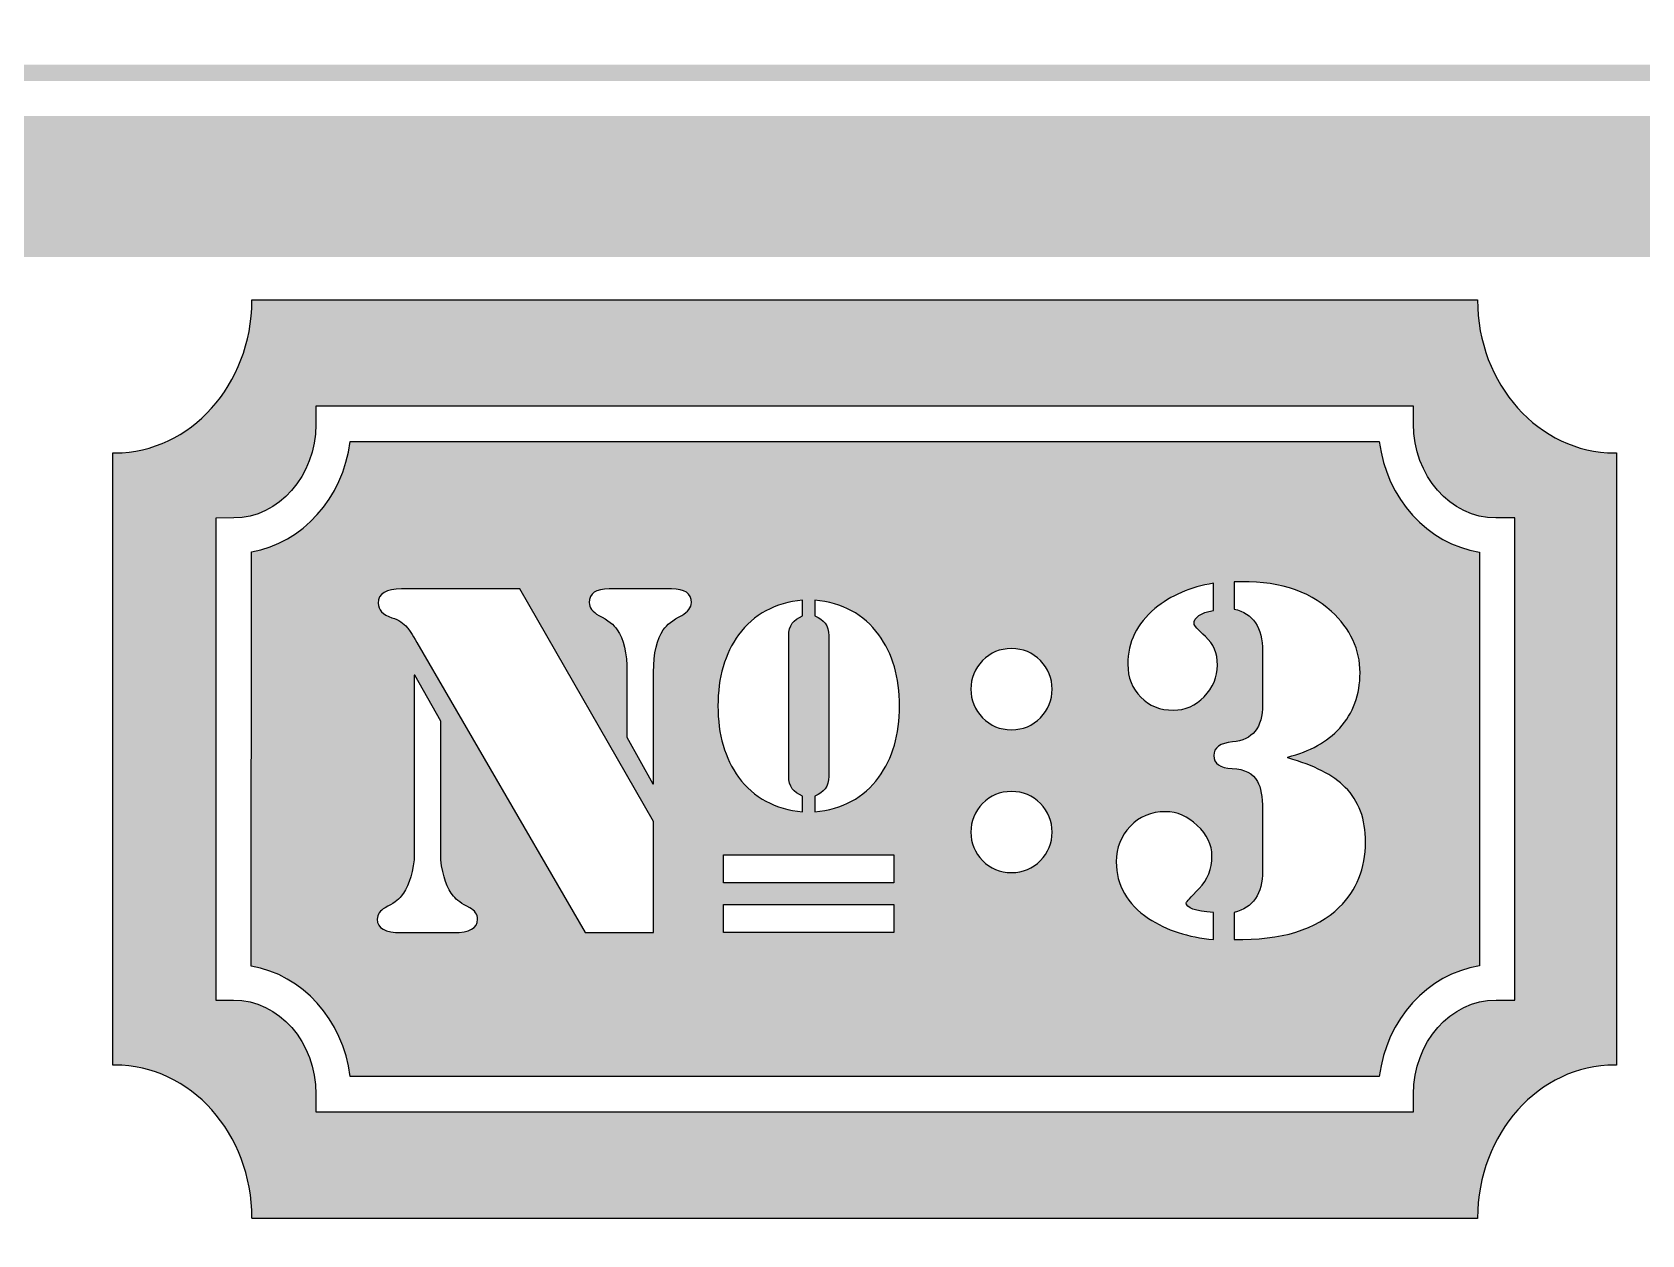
# Model space of a CAD drawing. Header units: millimetres. Extents: x 54215 to 67697, y 23496 to 56611.
# Drawn here: x 59901.1 to 59986.3, y 30364.5 to 30428.2 of the extents above; entities that cross this region are included whole.
import ezdxf

# ---------------------------------------------------------------- set-up
doc = ezdxf.new("R2010")
doc.units = ezdxf.units.MM
doc.layers.add('no3_lejand', color=255, linetype='Continuous', lineweight=13)

msp = doc.modelspace()

# ---------------------------------------------------------------- hatches: boundary and pattern name
at = {"true_color": 0xe74a37}
h = msp.add_hatch(color=13, dxfattribs=at)
h.dxf.hatch_style = 1
edge = h.paths.add_edge_path()
edge.add_spline(control_points=[(59984.82, 30405.9), (59980.817, 30405.914), (59977.574, 30409.536), (59977.574, 30414.003), (59977.574, 30414.003), (59977.572, 30414.003), (59977.571, 30414.002), (59977.571, 30414.002), (59977.571, 30414.003), (59977.571, 30414.003), (59977.571, 30414.003), (59912.716, 30414.003), (59912.716, 30414.003), (59912.716, 30414.003), (59912.716, 30413.956), (59912.716, 30413.956), (59912.693, 30409.511), (59909.462, 30405.914), (59905.473, 30405.9), (59905.473, 30405.9), (59905.362, 30405.9), (59905.362, 30405.9), (59905.362, 30405.9), (59905.362, 30373.491), (59905.362, 30373.491), (59905.362, 30373.491), (59905.452, 30373.491), (59905.452, 30373.491), (59905.452, 30373.491), (59905.452, 30373.49), (59905.452, 30373.49), (59909.465, 30373.49), (59912.718, 30369.861), (59912.718, 30365.385), (59912.718, 30365.385), (59912.719, 30365.385), (59912.719, 30365.385), (59912.719, 30365.385), (59912.719, 30365.371), (59912.719, 30365.371), (59912.719, 30365.371), (59977.573, 30365.371), (59977.573, 30365.371), (59977.573, 30365.371), (59977.573, 30365.385), (59977.573, 30365.385), (59977.574, 30365.385), (59977.576, 30365.385), (59977.576, 30365.385), (59977.576, 30369.861), (59980.828, 30373.49), (59984.841, 30373.49), (59984.841, 30373.49), (59984.841, 30373.491), (59984.841, 30373.491), (59984.841, 30373.491), (59984.926, 30373.491), (59984.926, 30373.491), (59984.926, 30373.491), (59984.926, 30405.9), (59984.926, 30405.9), (59984.926, 30405.9), (59984.82, 30405.9), (59984.82, 30405.9)], knot_values=[0, 0, 0, 0, 1, 1, 1, 2, 2, 2, 3, 3, 3, 4, 4, 4, 5, 5, 5, 6, 6, 6, 7, 7, 7, 8, 8, 8, 9, 9, 9, 10, 10, 10, 11, 11, 11, 12, 12, 12, 13, 13, 13, 14, 14, 14, 15, 15, 15, 16, 16, 16, 17, 17, 17, 18, 18, 18, 19, 19, 19, 20, 20, 20, 21, 21, 21, 21], degree=3, periodic=0)
edge = h.paths.add_edge_path(flags=16)
edge.add_spline(control_points=[(59979.55, 30376.931), (59979.55, 30376.931), (59978.553, 30376.931), (59978.553, 30376.931), (59976.146, 30376.931), (59974.188, 30374.697), (59974.188, 30371.951), (59974.188, 30371.951), (59974.186, 30371.016), (59974.186, 30371.016), (59974.186, 30371.016), (59973.251, 30371.006), (59973.251, 30371.006), (59973.251, 30371.006), (59916.104, 30371.016), (59916.104, 30371.016), (59916.104, 30371.016), (59916.104, 30371.951), (59916.104, 30371.951), (59916.104, 30374.697), (59914.145, 30376.931), (59911.737, 30376.931), (59911.737, 30376.931), (59910.802, 30376.931), (59910.802, 30376.931), (59910.802, 30376.931), (59910.802, 30402.449), (59910.802, 30402.449), (59910.802, 30402.449), (59911.751, 30402.455), (59911.751, 30402.455), (59914.136, 30402.463), (59916.089, 30404.683), (59916.103, 30407.404), (59916.103, 30407.404), (59916.103, 30408.369), (59916.103, 30408.369), (59916.103, 30408.369), (59958.678, 30408.368), (59958.678, 30408.368), (59966.937, 30408.368), (59974.188, 30408.371), (59974.188, 30408.371), (59974.188, 30408.371), (59974.188, 30407.433), (59974.188, 30407.433), (59974.188, 30407.433), (59974.186, 30407.433), (59974.186, 30407.433), (59974.186, 30404.696), (59976.14, 30402.463), (59978.54, 30402.455), (59978.54, 30402.455), (59979.55, 30402.455), (59979.55, 30402.455), (59979.55, 30402.455), (59979.55, 30376.931), (59979.55, 30376.931)], knot_values=[0, 0, 0, 0, 1, 1, 1, 2, 2, 2, 3, 3, 3, 4, 4, 4, 5, 5, 5, 6, 6, 6, 7, 7, 7, 8, 8, 8, 9, 9, 9, 10, 10, 10, 11, 11, 11, 12, 12, 12, 13, 13, 13, 14, 14, 14, 15, 15, 15, 16, 16, 16, 17, 17, 17, 18, 18, 18, 19, 19, 19, 19], degree=3, periodic=0)
h = msp.add_hatch(color=13, dxfattribs=at)
h.dxf.hatch_style = 1
edge = h.paths.add_edge_path()
edge.add_spline(control_points=[(59977.68, 30389.693), (59977.68, 30395.173), (59977.68, 30400.652), (59977.68, 30400.652), (59974.932, 30401.078), (59972.752, 30403.48), (59972.374, 30406.498)], knot_values=[8, 8, 8, 8, 8.5, 8.5, 8.5, 9.5, 9.5, 9.5, 9.5], degree=3, periodic=0)
edge.add_spline(control_points=[(59972.374, 30406.498), (59972.374, 30406.498), (59917.915, 30406.498), (59917.915, 30406.498), (59917.538, 30403.509), (59915.392, 30401.123), (59912.688, 30400.665)], knot_values=[6, 6, 6, 6, 7, 7, 7, 8, 8, 8, 8], degree=3, periodic=0)
edge.add_spline(control_points=[(59912.688, 30400.665), (59912.688, 30400.665), (59912.673, 30378.724), (59912.673, 30378.724), (59915.393, 30378.273), (59917.542, 30375.886), (59917.916, 30372.886)], knot_values=[4, 4, 4, 4, 5, 5, 5, 6, 6, 6, 6], degree=3, periodic=0)
edge.add_spline(control_points=[(59917.916, 30372.886), (59917.916, 30372.886), (59972.316, 30372.876), (59972.316, 30372.876), (59972.316, 30372.876), (59972.316, 30372.876), (59972.316, 30372.876)], knot_values=[2.99999, 2.99999, 2.99999, 2.99999, 3.99999, 3.99999, 3.99999, 4, 4, 4, 4], degree=3, periodic=0)
edge.add_spline(control_points=[(59972.316, 30372.876), (59972.316, 30372.876), (59972.316, 30372.886), (59972.316, 30372.886), (59972.316, 30372.886), (59972.316, 30372.886), (59972.316, 30372.886)], knot_values=[1.99999, 1.99999, 1.99999, 1.99999, 2.99998, 2.99998, 2.99998, 2.99999, 2.99999, 2.99999, 2.99999], degree=3, periodic=0)
edge.add_spline(control_points=[(59972.316, 30372.886), (59972.316, 30372.886), (59972.375, 30372.886), (59972.375, 30372.886)], knot_values=[1.00001, 1.00001, 1.00001, 1.00001, 1.99999, 1.99999, 1.99999, 1.99999], degree=3, periodic=0)
edge.add_spline(control_points=[(59972.375, 30372.886), (59972.753, 30375.908), (59974.932, 30378.309), (59977.68, 30378.734)], knot_values=[0, 0, 0, 0, 1, 1, 1, 1], degree=3, periodic=0)
edge.add_spline(control_points=[(59977.68, 30378.734), (59977.68, 30378.734), (59977.68, 30384.214), (59977.68, 30389.693)], knot_values=[9.5, 9.5, 9.5, 9.5, 10, 10, 10, 10], degree=3, periodic=0)
edge = h.paths.add_edge_path(flags=16)
edge.add_spline(control_points=[(59951.381, 30394.902), (59951.792, 30395.327), (59952.302, 30395.538), (59952.911, 30395.538), (59953.521, 30395.538), (59954.03, 30395.327), (59954.442, 30394.902)], knot_values=[5, 5, 5, 5, 6, 6, 6, 7, 7, 7, 7], degree=3, periodic=0)
edge.add_spline(control_points=[(59954.442, 30394.902), (59954.853, 30394.479), (59955.059, 30393.975), (59955.059, 30393.39)], knot_values=[7, 7, 7, 7, 8, 8, 8, 8], degree=3, periodic=0)
edge.add_spline(control_points=[(59955.059, 30393.39), (59955.059, 30392.808), (59954.853, 30392.304), (59954.442, 30391.88)], knot_values=[0, 0, 0, 0, 1, 1, 1, 1], degree=3, periodic=0)
edge.add_spline(control_points=[(59954.442, 30391.88), (59954.03, 30391.456), (59953.521, 30391.244), (59952.911, 30391.244), (59952.302, 30391.244), (59951.792, 30391.456), (59951.381, 30391.88), (59950.97, 30392.304), (59950.763, 30392.808), (59950.763, 30393.39)], knot_values=[1, 1, 1, 1, 2, 2, 2, 3, 3, 3, 4, 4, 4, 4], degree=3, periodic=0)
edge.add_spline(control_points=[(59950.763, 30393.39), (59950.763, 30393.975), (59950.97, 30394.479), (59951.381, 30394.902)], knot_values=[4, 4, 4, 4, 5, 5, 5, 5], degree=3, periodic=0)
edge = h.paths.add_edge_path(flags=16)
edge.add_spline(control_points=[(59942.506, 30398.102), (59943.965, 30397.968), (59945.094, 30397.358), (59945.889, 30396.273)], knot_values=[5, 5, 5, 5, 6, 6, 6, 6], degree=3, periodic=0)
edge.add_spline(control_points=[(59945.889, 30396.273), (59946.621, 30395.275), (59946.985, 30394.017), (59946.985, 30392.5)], knot_values=[6, 6, 6, 6, 7, 7, 7, 7], degree=3, periodic=0)
edge.add_spline(control_points=[(59946.985, 30392.5), (59946.985, 30390.983), (59946.621, 30389.725), (59945.889, 30388.726)], knot_values=[7, 7, 7, 7, 8, 8, 8, 8], degree=3, periodic=0)
edge.add_spline(control_points=[(59945.889, 30388.726), (59945.094, 30387.641), (59943.965, 30387.032), (59942.506, 30386.897)], knot_values=[8, 8, 8, 8, 9, 9, 9, 9], degree=3, periodic=0)
edge.add_spline(control_points=[(59942.506, 30386.897), (59942.506, 30386.897), (59942.506, 30387.733), (59942.506, 30387.733)], knot_values=[0, 0, 0, 0, 1, 1, 1, 1], degree=3, periodic=0)
edge.add_spline(control_points=[(59942.506, 30387.733), (59942.996, 30387.906), (59943.241, 30388.251), (59943.241, 30388.77), (59943.241, 30388.77), (59943.241, 30396.229), (59943.241, 30396.229)], knot_values=[1, 1, 1, 1, 2, 2, 2, 3, 3, 3, 3], degree=3, periodic=0)
edge.add_spline(control_points=[(59943.241, 30396.229), (59943.241, 30396.749), (59942.996, 30397.094), (59942.506, 30397.267), (59942.506, 30397.267), (59942.506, 30398.102), (59942.506, 30398.102)], knot_values=[3, 3, 3, 3, 4, 4, 4, 5, 5, 5, 5], degree=3, periodic=0)
edge = h.paths.add_edge_path(flags=16)
edge.add_spline(control_points=[(59941.858, 30398.102), (59941.858, 30398.102), (59941.858, 30397.267), (59941.858, 30397.267)], knot_values=[0, 0, 0, 0, 1, 1, 1, 1], degree=3, periodic=0)
edge.add_spline(control_points=[(59941.858, 30397.267), (59941.368, 30397.094), (59941.124, 30396.749), (59941.124, 30396.229), (59941.124, 30396.229), (59941.124, 30388.77), (59941.124, 30388.77)], knot_values=[1, 1, 1, 1, 2, 2, 2, 3, 3, 3, 3], degree=3, periodic=0)
edge.add_spline(control_points=[(59941.124, 30388.77), (59941.124, 30388.251), (59941.368, 30387.906), (59941.858, 30387.733), (59941.858, 30387.733), (59941.858, 30386.897), (59941.858, 30386.897)], knot_values=[3, 3, 3, 3, 4, 4, 4, 5, 5, 5, 5], degree=3, periodic=0)
edge.add_spline(control_points=[(59941.858, 30386.897), (59940.397, 30387.032), (59939.27, 30387.641), (59938.473, 30388.726)], knot_values=[5, 5, 5, 5, 6, 6, 6, 6], degree=3, periodic=0)
edge.add_spline(control_points=[(59938.473, 30388.726), (59937.743, 30389.725), (59937.378, 30390.983), (59937.378, 30392.5)], knot_values=[6, 6, 6, 6, 7, 7, 7, 7], degree=3, periodic=0)
edge.add_spline(control_points=[(59937.378, 30392.5), (59937.378, 30394.017), (59937.743, 30395.275), (59938.473, 30396.273)], knot_values=[7, 7, 7, 7, 8, 8, 8, 8], degree=3, periodic=0)
edge.add_spline(control_points=[(59938.473, 30396.273), (59939.27, 30397.358), (59940.397, 30397.968), (59941.858, 30398.102)], knot_values=[8, 8, 8, 8, 9, 9, 9, 9], degree=3, periodic=0)
edge = h.paths.add_edge_path(flags=16)
edge.add_spline(control_points=[(59959.067, 30394.714), (59959.067, 30395.882), (59959.546, 30396.863), (59960.503, 30397.658)], knot_values=[8, 8, 8, 8, 9, 9, 9, 9], degree=3, periodic=0)
edge.add_spline(control_points=[(59960.503, 30397.658), (59961.347, 30398.356), (59962.375, 30398.802), (59963.593, 30398.995)], knot_values=[9, 9, 9, 9, 10, 10, 10, 10], degree=3, periodic=0)
edge.add_spline(control_points=[(59963.593, 30398.995), (59963.593, 30398.995), (59963.593, 30397.561), (59963.593, 30397.561)], knot_values=[0, 0, 0, 0, 1, 1, 1, 1], degree=3, periodic=0)
edge.add_spline(control_points=[(59963.593, 30397.561), (59962.911, 30397.43), (59962.571, 30397.195), (59962.571, 30396.854)], knot_values=[1, 1, 1, 1, 2, 2, 2, 2], degree=3, periodic=0)
edge.add_spline(control_points=[(59962.571, 30396.854), (59962.571, 30396.774), (59962.773, 30396.547), (59963.179, 30396.174)], knot_values=[2, 2, 2, 2, 3, 3, 3, 3], degree=3, periodic=0)
edge.add_spline(control_points=[(59963.179, 30396.174), (59963.601, 30395.8), (59963.812, 30395.298), (59963.812, 30394.664)], knot_values=[3, 3, 3, 3, 4, 4, 4, 4], degree=3, periodic=0)
edge.add_spline(control_points=[(59963.812, 30394.664), (59963.812, 30394.031), (59963.576, 30393.473), (59963.106, 30392.985)], knot_values=[4, 4, 4, 4, 5, 5, 5, 5], degree=3, periodic=0)
edge.add_spline(control_points=[(59963.106, 30392.985), (59962.653, 30392.515), (59962.109, 30392.279), (59961.475, 30392.279)], knot_values=[5, 5, 5, 5, 6, 6, 6, 6], degree=3, periodic=0)
edge.add_spline(control_points=[(59961.475, 30392.279), (59960.778, 30392.279), (59960.202, 30392.508), (59959.749, 30392.96)], knot_values=[6, 6, 6, 6, 7, 7, 7, 7], degree=3, periodic=0)
edge.add_spline(control_points=[(59959.749, 30392.96), (59959.294, 30393.431), (59959.067, 30394.016), (59959.067, 30394.714)], knot_values=[7, 7, 7, 7, 8, 8, 8, 8], degree=3, periodic=0)
edge = h.paths.add_edge_path(flags=16)
edge.add_spline(control_points=[(59951.381, 30387.334), (59951.792, 30387.759), (59952.302, 30387.97), (59952.911, 30387.97), (59953.521, 30387.97), (59954.03, 30387.759), (59954.442, 30387.334)], knot_values=[5, 5, 5, 5, 6, 6, 6, 7, 7, 7, 7], degree=3, periodic=0)
edge.add_spline(control_points=[(59954.442, 30387.334), (59954.853, 30386.91), (59955.059, 30386.407), (59955.059, 30385.823)], knot_values=[7, 7, 7, 7, 8, 8, 8, 8], degree=3, periodic=0)
edge.add_spline(control_points=[(59955.059, 30385.823), (59955.059, 30385.24), (59954.853, 30384.737), (59954.442, 30384.313)], knot_values=[0, 0, 0, 0, 1, 1, 1, 1], degree=3, periodic=0)
edge.add_spline(control_points=[(59954.442, 30384.313), (59954.03, 30383.89), (59953.521, 30383.677), (59952.911, 30383.677), (59952.302, 30383.677), (59951.792, 30383.89), (59951.381, 30384.313)], knot_values=[1, 1, 1, 1, 2, 2, 2, 3, 3, 3, 3], degree=3, periodic=0)
edge.add_spline(control_points=[(59951.381, 30384.313), (59950.97, 30384.737), (59950.763, 30385.24), (59950.763, 30385.823)], knot_values=[3, 3, 3, 3, 4, 4, 4, 4], degree=3, periodic=0)
edge.add_spline(control_points=[(59950.763, 30385.823), (59950.763, 30386.407), (59950.97, 30386.91), (59951.381, 30387.334)], knot_values=[4, 4, 4, 4, 5, 5, 5, 5], degree=3, periodic=0)
edge = h.paths.add_edge_path(flags=16)
edge.add_spline(control_points=[(59964.689, 30399.069), (59966.878, 30399.167), (59968.597, 30398.648), (59969.846, 30397.512)], knot_values=[16, 16, 16, 16, 17, 17, 17, 17], degree=3, periodic=0)
edge.add_spline(control_points=[(59969.846, 30397.512), (59970.853, 30396.587), (59971.355, 30395.5), (59971.355, 30394.25)], knot_values=[17, 17, 17, 17, 18, 18, 18, 18], degree=3, periodic=0)
edge.add_spline(control_points=[(59971.355, 30394.25), (59971.355, 30393.1), (59971, 30392.126), (59970.285, 30391.331)], knot_values=[18, 18, 18, 18, 19, 19, 19, 19], degree=3, periodic=0)
edge.add_spline(control_points=[(59970.285, 30391.331), (59969.618, 30390.601), (59968.703, 30390.089), (59967.535, 30389.797)], knot_values=[19, 19, 19, 19, 20, 20, 20, 20], degree=3, periodic=0)
edge.add_spline(control_points=[(59967.535, 30389.797), (59967.535, 30389.797), (59967.535, 30389.749), (59967.535, 30389.749)], knot_values=[0.00001, 0.00001, 0.00001, 0.00001, 1, 1, 1, 1], degree=3, periodic=0)
edge.add_spline(control_points=[(59967.535, 30389.749), (59968.929, 30389.36), (59969.944, 30388.841), (59970.576, 30388.192)], knot_values=[1, 1, 1, 1, 2, 2, 2, 2], degree=3, periodic=0)
edge.add_spline(control_points=[(59970.576, 30388.192), (59971.29, 30387.478), (59971.648, 30386.513), (59971.648, 30385.296)], knot_values=[2, 2, 2, 2, 3, 3, 3, 3], degree=3, periodic=0)
edge.add_spline(control_points=[(59971.648, 30385.296), (59971.648, 30383.902), (59971.185, 30382.749), (59970.26, 30381.841)], knot_values=[3, 3, 3, 3, 4, 4, 4, 4], degree=3, periodic=0)
edge.add_spline(control_points=[(59970.26, 30381.841), (59969.044, 30380.656), (59967.185, 30380.089), (59964.689, 30380.138), (59964.689, 30380.138), (59964.689, 30381.574), (59964.689, 30381.574)], knot_values=[4, 4, 4, 4, 5, 5, 5, 6, 6, 6, 6], degree=3, periodic=0)
edge.add_spline(control_points=[(59964.689, 30381.574), (59965.694, 30381.817), (59966.197, 30382.548), (59966.197, 30383.762), (59966.197, 30383.762), (59966.197, 30387.024), (59966.197, 30387.024)], knot_values=[6, 6, 6, 6, 7, 7, 7, 8, 8, 8, 8], degree=3, periodic=0)
edge.add_spline(control_points=[(59966.197, 30387.024), (59966.197, 30387.688), (59966.107, 30388.183), (59965.928, 30388.508)], knot_values=[8, 8, 8, 8, 9, 9, 9, 9], degree=3, periodic=0)
edge.add_spline(control_points=[(59965.928, 30388.508), (59965.702, 30388.93), (59965.256, 30389.157), (59964.592, 30389.191)], knot_values=[9, 9, 9, 9, 10, 10, 10, 10], degree=3, periodic=0)
edge.add_spline(control_points=[(59964.592, 30389.191), (59963.941, 30389.222), (59963.617, 30389.449), (59963.617, 30389.871)], knot_values=[10, 10, 10, 10, 11, 11, 11, 11], degree=3, periodic=0)
edge.add_spline(control_points=[(59963.617, 30389.871), (59963.617, 30390.292), (59963.95, 30390.537), (59964.615, 30390.601)], knot_values=[11, 11, 11, 11, 12, 12, 12, 12], degree=3, periodic=0)
edge.add_spline(control_points=[(59964.615, 30390.601), (59965.669, 30390.699), (59966.197, 30391.355), (59966.197, 30392.572), (59966.197, 30392.572), (59966.197, 30395.396), (59966.197, 30395.396)], knot_values=[12, 12, 12, 12, 13, 13, 13, 14, 14, 14, 14], degree=3, periodic=0)
edge.add_spline(control_points=[(59966.197, 30395.396), (59966.197, 30396.66), (59965.694, 30397.407), (59964.689, 30397.633), (59964.689, 30397.633), (59964.689, 30399.069), (59964.689, 30399.069)], knot_values=[14, 14, 14, 14, 15, 15, 15, 16, 16, 16, 16], degree=3, periodic=0)
edge = h.paths.add_edge_path(flags=16)
edge.add_spline(control_points=[(59935.969, 30397.974), (59935.969, 30397.714), (59935.798, 30397.488), (59935.458, 30397.293)], knot_values=[7, 7, 7, 7, 8, 8, 8, 8], degree=3, periodic=0)
edge.add_spline(control_points=[(59935.458, 30397.293), (59934.987, 30397.049), (59934.663, 30396.798), (59934.484, 30396.539)], knot_values=[8, 8, 8, 8, 9, 9, 9, 9], degree=3, periodic=0)
edge.add_spline(control_points=[(59934.484, 30396.539), (59934.143, 30396.052), (59933.972, 30395.306), (59933.972, 30394.299), (59933.972, 30394.299), (59933.972, 30393.467), (59933.972, 30392.428)], knot_values=[9, 9, 9, 9, 10, 10, 10, 10.375023, 10.375023, 10.375023, 10.375023], degree=3, periodic=0)
edge.add_spline(control_points=[(59933.972, 30392.428), (59933.972, 30391.388), (59933.972, 30390.141), (59933.972, 30389.31)], knot_values=[10.375023, 10.375023, 10.375023, 10.375023, 10.750015, 10.750015, 10.750015, 10.750015], degree=3, periodic=0)
edge.add_spline(control_points=[(59933.972, 30389.31), (59933.972, 30389.102), (59933.972, 30388.92), (59933.972, 30388.774)], knot_values=[10.750015, 10.750015, 10.750015, 10.750015, 10.843763, 10.843763, 10.843763, 10.843763], degree=3, periodic=0)
edge.add_spline(control_points=[(59933.972, 30388.774), (59933.972, 30388.628), (59933.972, 30388.517), (59933.972, 30388.452)], knot_values=[10.843763, 10.843763, 10.843763, 10.843763, 10.937511, 10.937511, 10.937511, 10.937511], degree=3, periodic=0)
edge.add_spline(control_points=[(59933.972, 30388.452), (59933.972, 30388.436), (59933.972, 30388.423), (59933.972, 30388.412)], knot_values=[10.937511, 10.937511, 10.937511, 10.937511, 10.960948, 10.960948, 10.960948, 10.960948], degree=3, periodic=0)
edge.add_spline(control_points=[(59933.972, 30388.412), (59933.972, 30388.402), (59933.972, 30388.394), (59933.972, 30388.39)], knot_values=[10.960948, 10.960948, 10.960948, 10.960948, 10.984385, 10.984385, 10.984385, 10.984385], degree=3, periodic=0)
edge.add_spline(control_points=[(59933.972, 30388.39), (59933.972, 30388.389), (59933.972, 30388.388), (59933.972, 30388.387)], knot_values=[10.984385, 10.984385, 10.984385, 10.984385, 10.990245, 10.990245, 10.990245, 10.990245], degree=3, periodic=0)
edge.add_spline(control_points=[(59933.972, 30388.387), (59933.972, 30388.387), (59933.972, 30388.386), (59933.972, 30388.386)], knot_values=[10.990245, 10.990245, 10.990245, 10.990245, 10.996104, 10.996104, 10.996104, 10.996104], degree=3, periodic=0)
edge.add_spline(control_points=[(59933.972, 30388.386), (59933.972, 30388.386), (59933.972, 30388.386), (59933.972, 30388.386)], knot_values=[10.996104, 10.996104, 10.996104, 10.996104, 10.997569, 10.997569, 10.997569, 10.997569], degree=3, periodic=0)
edge.add_spline(control_points=[(59933.972, 30388.386), (59933.972, 30388.386), (59933.972, 30388.386), (59933.972, 30388.386)], knot_values=[10.997569, 10.997569, 10.997569, 10.997569, 10.999033, 10.999033, 10.999033, 10.999033], degree=3, periodic=0)
edge.add_spline(control_points=[(59933.972, 30388.386), (59933.972, 30388.386), (59933.972, 30388.386), (59933.972, 30388.386)], knot_values=[10.999033, 10.999033, 10.999033, 10.999033, 10.9994, 10.9994, 10.9994, 10.9994], degree=3, periodic=0)
edge.add_spline(control_points=[(59933.972, 30388.386), (59933.972, 30388.386), (59933.972, 30388.386), (59933.972, 30388.386)], knot_values=[10.9994, 10.9994, 10.9994, 10.9994, 10.999766, 10.999766, 10.999766, 10.999766], degree=3, periodic=0)
edge.add_spline(control_points=[(59933.972, 30388.386), (59933.972, 30388.386), (59933.972, 30388.386), (59933.972, 30388.386), (59933.972, 30388.386), (59933.972, 30388.386), (59933.972, 30388.386)], knot_values=[10.999766, 10.999766, 10.999766, 10.999766, 11, 11, 11, 11.004893, 11.004893, 11.004893, 11.004893], degree=3, periodic=0)
edge.add_spline(control_points=[(59933.909, 30388.413), (59933.894, 30388.44), (59933.869, 30388.486), (59933.835, 30388.547)], knot_values=[12.062489, 12.062489, 12.062489, 12.062489, 12.156237, 12.156237, 12.156237, 12.156237], degree=3, periodic=0)
edge.add_spline(control_points=[(59933.835, 30388.547), (59933.802, 30388.608), (59933.76, 30388.684), (59933.712, 30388.77)], knot_values=[12.156237, 12.156237, 12.156237, 12.156237, 12.249985, 12.249985, 12.249985, 12.249985], degree=3, periodic=0)
edge.add_spline(control_points=[(59933.712, 30388.77), (59933.52, 30389.116), (59933.232, 30389.634), (59932.993, 30390.067)], knot_values=[12.249985, 12.249985, 12.249985, 12.249985, 12.624977, 12.624977, 12.624977, 12.624977], degree=3, periodic=0)
edge.add_spline(control_points=[(59932.993, 30390.067), (59932.753, 30390.499), (59932.561, 30390.845), (59932.561, 30390.845), (59932.561, 30390.845), (59932.561, 30394.299), (59932.561, 30394.299)], knot_values=[12.624977, 12.624977, 12.624977, 12.624977, 13, 13, 13, 14, 14, 14, 14], degree=3, periodic=0)
edge.add_spline(control_points=[(59932.561, 30394.299), (59932.561, 30395.306), (59932.391, 30396.052), (59932.051, 30396.539)], knot_values=[1, 1, 1, 1, 2, 2, 2, 2], degree=3, periodic=0)
edge.add_spline(control_points=[(59932.051, 30396.539), (59931.872, 30396.798), (59931.548, 30397.049), (59931.078, 30397.293)], knot_values=[2, 2, 2, 2, 3, 3, 3, 3], degree=3, periodic=0)
edge.add_spline(control_points=[(59931.078, 30397.293), (59930.736, 30397.488), (59930.566, 30397.714), (59930.566, 30397.974)], knot_values=[3, 3, 3, 3, 4, 4, 4, 4], degree=3, periodic=0)
edge.add_spline(control_points=[(59930.566, 30397.974), (59930.566, 30398.461), (59930.916, 30398.704), (59931.612, 30398.704), (59931.612, 30398.704), (59934.922, 30398.704), (59934.922, 30398.704)], knot_values=[4, 4, 4, 4, 5, 5, 5, 6, 6, 6, 6], degree=3, periodic=0)
edge.add_spline(control_points=[(59934.922, 30398.704), (59935.62, 30398.704), (59935.969, 30398.461), (59935.969, 30397.974)], knot_values=[6, 6, 6, 6, 7, 7, 7, 7], degree=3, periodic=0)
h.paths.add_polyline_path([(59946.685, 30384.622), (59946.685, 30383.142), (59937.678, 30383.142), (59937.678, 30384.622)], flags=16)
edge = h.paths.add_edge_path(flags=16)
edge.add_spline(control_points=[(59959.188, 30386.124), (59959.676, 30386.643), (59960.299, 30386.902), (59961.062, 30386.902)], knot_values=[4, 4, 4, 4, 5, 5, 5, 5], degree=3, periodic=0)
edge.add_spline(control_points=[(59961.062, 30386.902), (59961.678, 30386.902), (59962.237, 30386.658), (59962.741, 30386.173)], knot_values=[5, 5, 5, 5, 6, 6, 6, 6], degree=3, periodic=0)
edge.add_spline(control_points=[(59962.741, 30386.173), (59963.261, 30385.701), (59963.519, 30385.158), (59963.519, 30384.542)], knot_values=[6, 6, 6, 6, 7, 7, 7, 7], degree=3, periodic=0)
edge.add_spline(control_points=[(59963.519, 30384.542), (59963.519, 30383.878), (59963.292, 30383.309), (59962.839, 30382.838)], knot_values=[7, 7, 7, 7, 8, 8, 8, 8], degree=3, periodic=0)
edge.add_spline(control_points=[(59962.839, 30382.838), (59962.383, 30382.368), (59962.158, 30382.116), (59962.158, 30382.084)], knot_values=[8, 8, 8, 8, 9, 9, 9, 9], degree=3, periodic=0)
edge.add_spline(control_points=[(59962.158, 30382.084), (59962.158, 30381.809), (59962.635, 30381.638), (59963.593, 30381.574)], knot_values=[9, 9, 9, 9, 10, 10, 10, 10], degree=3, periodic=0)
edge.add_spline(control_points=[(59963.593, 30381.574), (59963.593, 30381.574), (59963.593, 30380.138), (59963.593, 30380.138)], knot_values=[0, 0, 0, 0, 1, 1, 1, 1], degree=3, periodic=0)
edge.add_spline(control_points=[(59963.593, 30380.138), (59962.263, 30380.252), (59961.118, 30380.623), (59960.162, 30381.257)], knot_values=[1, 1, 1, 1, 2, 2, 2, 2], degree=3, periodic=0)
edge.add_spline(control_points=[(59960.162, 30381.257), (59959.026, 30382.02), (59958.458, 30383.017), (59958.458, 30384.25)], knot_values=[2, 2, 2, 2, 3, 3, 3, 3], degree=3, periodic=0)
edge.add_spline(control_points=[(59958.458, 30384.25), (59958.458, 30384.998), (59958.703, 30385.62), (59959.188, 30386.124)], knot_values=[3, 3, 3, 3, 4, 4, 4, 4], degree=3, periodic=0)
h.paths.add_polyline_path([(59946.685, 30381.983), (59946.685, 30380.503), (59937.678, 30380.503), (59937.678, 30381.983)], flags=16)
edge = h.paths.add_edge_path(flags=16)
edge.add_spline(control_points=[(59930.432, 30392.548), (59932.202, 30389.469), (59933.972, 30386.391), (59933.972, 30386.391), (59933.972, 30386.391), (59933.972, 30384.919), (59933.972, 30383.447)], knot_values=[0.5, 0.5, 0.5, 0.5, 1, 1, 1, 1.5, 1.5, 1.5, 1.5], degree=3, periodic=0)
edge.add_spline(control_points=[(59933.972, 30383.447), (59933.972, 30381.975), (59933.972, 30380.503), (59933.972, 30380.503), (59933.972, 30380.503), (59933.066, 30380.503), (59932.16, 30380.503)], knot_values=[1.5, 1.5, 1.5, 1.5, 2, 2, 2, 2.5, 2.5, 2.5, 2.5], degree=3, periodic=0)
edge.add_spline(control_points=[(59932.16, 30380.503), (59931.254, 30380.503), (59930.348, 30380.503), (59930.348, 30380.503), (59930.348, 30380.503), (59921.441, 30395.857), (59921.441, 30395.857)], knot_values=[2.5, 2.5, 2.5, 2.5, 3, 3, 3, 4, 4, 4, 4], degree=3, periodic=0)
edge.add_spline(control_points=[(59921.441, 30395.857), (59921.182, 30396.311), (59921.011, 30396.58), (59920.93, 30396.66)], knot_values=[4, 4, 4, 4, 5, 5, 5, 5], degree=3, periodic=0)
edge.add_spline(control_points=[(59920.93, 30396.66), (59920.752, 30396.887), (59920.484, 30397.057), (59920.127, 30397.171)], knot_values=[5, 5, 5, 5, 6, 6, 6, 6], degree=3, periodic=0)
edge.add_spline(control_points=[(59920.127, 30397.171), (59919.64, 30397.333), (59919.396, 30397.593), (59919.396, 30397.95)], knot_values=[6, 6, 6, 6, 7, 7, 7, 7], degree=3, periodic=0)
edge.add_spline(control_points=[(59919.396, 30397.95), (59919.396, 30398.452), (59919.811, 30398.704), (59920.639, 30398.704), (59920.639, 30398.704), (59922.202, 30398.704), (59923.765, 30398.704)], knot_values=[7, 7, 7, 7, 8, 8, 8, 8.5, 8.5, 8.5, 8.5], degree=3, periodic=0)
edge.add_spline(control_points=[(59923.765, 30398.704), (59925.329, 30398.704), (59926.892, 30398.704), (59926.892, 30398.704), (59926.892, 30398.704), (59928.662, 30395.626), (59930.432, 30392.548)], knot_values=[8.5, 8.5, 8.5, 8.5, 9, 9, 9, 9.5, 9.5, 9.5, 9.5], degree=3, periodic=0)
edge = h.paths.add_edge_path(flags=16)
edge.add_spline(control_points=[(59922.025, 30392.913), (59922.365, 30392.305), (59922.706, 30391.697), (59922.706, 30391.697), (59922.706, 30391.697), (59922.706, 30384.347), (59922.706, 30384.347)], knot_values=[2.5, 2.5, 2.5, 2.5, 3, 3, 3, 4, 4, 4, 4], degree=3, periodic=0)
edge.add_spline(control_points=[(59922.706, 30384.347), (59922.82, 30383.47), (59923.047, 30382.83), (59923.387, 30382.425)], knot_values=[4, 4, 4, 4, 5, 5, 5, 5], degree=3, periodic=0)
edge.add_spline(control_points=[(59923.387, 30382.425), (59923.534, 30382.231), (59923.818, 30382.028), (59924.239, 30381.817)], knot_values=[5, 5, 5, 5, 6, 6, 6, 6], degree=3, periodic=0)
edge.add_spline(control_points=[(59924.239, 30381.817), (59924.516, 30381.671), (59924.653, 30381.467), (59924.653, 30381.209)], knot_values=[6, 6, 6, 6, 7, 7, 7, 7], degree=3, periodic=0)
edge.add_spline(control_points=[(59924.653, 30381.209), (59924.653, 30380.739), (59924.232, 30380.503), (59923.387, 30380.503), (59923.387, 30380.503), (59920.614, 30380.503), (59920.614, 30380.503)], knot_values=[7, 7, 7, 7, 8, 8, 8, 9, 9, 9, 9], degree=3, periodic=0)
edge.add_spline(control_points=[(59920.614, 30380.503), (59919.77, 30380.503), (59919.349, 30380.739), (59919.349, 30381.209)], knot_values=[9, 9, 9, 9, 10, 10, 10, 10], degree=3, periodic=0)
edge.add_spline(control_points=[(59919.349, 30381.209), (59919.349, 30381.467), (59919.487, 30381.671), (59919.762, 30381.817)], knot_values=[10, 10, 10, 10, 11, 11, 11, 11], degree=3, periodic=0)
edge.add_spline(control_points=[(59919.762, 30381.817), (59920.184, 30382.028), (59920.467, 30382.231), (59920.614, 30382.425)], knot_values=[11, 11, 11, 11, 12, 12, 12, 12], degree=3, periodic=0)
edge.add_spline(control_points=[(59920.614, 30382.425), (59920.955, 30382.83), (59921.182, 30383.47), (59921.295, 30384.347)], knot_values=[12, 12, 12, 12, 13, 13, 13, 13], degree=3, periodic=0)
edge.add_spline(control_points=[(59921.295, 30384.347), (59921.295, 30384.347), (59921.295, 30386.793), (59921.295, 30389.238)], knot_values=[0, 0, 0, 0, 0.5, 0.5, 0.5, 0.5], degree=3, periodic=0)
edge.add_spline(control_points=[(59921.295, 30389.238), (59921.295, 30391.684), (59921.295, 30394.129), (59921.295, 30394.129)], knot_values=[0.5, 0.5, 0.5, 0.5, 1, 1, 1, 1], degree=3, periodic=0)
edge.add_spline(control_points=[(59921.295, 30394.129), (59921.295, 30394.129), (59921.344, 30394.129), (59921.344, 30394.129)], knot_values=[1.00001, 1.00001, 1.00001, 1.00001, 1.99999, 1.99999, 1.99999, 1.99999], degree=3, periodic=0)
edge.add_spline(control_points=[(59921.344, 30394.129), (59921.344, 30394.129), (59921.344, 30394.129), (59921.344, 30394.129), (59921.344, 30394.129), (59921.684, 30393.521), (59922.025, 30392.913)], knot_values=[1.99999, 1.99999, 1.99999, 1.99999, 2.25, 2.25, 2.25, 2.5, 2.5, 2.5, 2.5], degree=3, periodic=0)

# ---------------------------------------------------------------- linework, layer by layer
at = {"color": 13, "true_color": 0xe74a37}
for points in [[(59946.685, 30383.142), (59937.678, 30383.142), (59937.678, 30384.622), (59946.685, 30384.622), (59946.685, 30383.142)], [(59946.685, 30380.503), (59937.678, 30380.503), (59937.678, 30381.983), (59946.685, 30381.983), (59946.685, 30380.503)]]:
    msp.add_lwpolyline(points, dxfattribs=at)
for points, knots in [([(59984.82, 30405.9), (59980.817, 30405.914), (59977.574, 30409.536), (59977.574, 30414.003), (59977.574, 30414.003), (59977.572, 30414.003), (59977.571, 30414.002), (59977.571, 30414.002), (59977.571, 30414.003), (59977.571, 30414.003), (59977.571, 30414.003), (59912.716, 30414.003), (59912.716, 30414.003), (59912.716, 30414.003), (59912.716, 30413.956), (59912.716, 30413.956), (59912.693, 30409.511), (59909.462, 30405.914), (59905.473, 30405.9), (59905.473, 30405.9), (59905.362, 30405.9), (59905.362, 30405.9), (59905.362, 30405.9), (59905.362, 30373.491), (59905.362, 30373.491), (59905.362, 30373.491), (59905.452, 30373.491), (59905.452, 30373.491), (59905.452, 30373.491), (59905.452, 30373.49), (59905.452, 30373.49), (59909.465, 30373.49), (59912.718, 30369.861), (59912.718, 30365.385), (59912.718, 30365.385), (59912.719, 30365.385), (59912.719, 30365.385), (59912.719, 30365.385), (59912.719, 30365.371), (59912.719, 30365.371), (59912.719, 30365.371), (59977.573, 30365.371), (59977.573, 30365.371), (59977.573, 30365.371), (59977.573, 30365.385), (59977.573, 30365.385), (59977.574, 30365.385), (59977.576, 30365.385), (59977.576, 30365.385), (59977.576, 30369.861), (59980.828, 30373.49), (59984.841, 30373.49), (59984.841, 30373.49), (59984.841, 30373.491), (59984.841, 30373.491), (59984.841, 30373.491), (59984.926, 30373.491), (59984.926, 30373.491), (59984.926, 30373.491), (59984.926, 30405.9), (59984.926, 30405.9), (59984.926, 30405.9), (59984.82, 30405.9), (59984.82, 30405.9)], [0, 0, 0, 0, 1, 1, 1, 2, 2, 2, 3, 3, 3, 4, 4, 4, 5, 5, 5, 6, 6, 6, 7, 7, 7, 8, 8, 8, 9, 9, 9, 10, 10, 10, 11, 11, 11, 12, 12, 12, 13, 13, 13, 14, 14, 14, 15, 15, 15, 16, 16, 16, 17, 17, 17, 18, 18, 18, 19, 19, 19, 20, 20, 20, 21, 21, 21, 21]), ([(59979.55, 30376.931), (59979.55, 30376.931), (59978.553, 30376.931), (59978.553, 30376.931), (59976.146, 30376.931), (59974.188, 30374.697), (59974.188, 30371.951), (59974.188, 30371.951), (59974.186, 30371.016), (59974.186, 30371.016), (59974.186, 30371.016), (59973.251, 30371.006), (59973.251, 30371.006), (59973.251, 30371.006), (59916.104, 30371.016), (59916.104, 30371.016), (59916.104, 30371.016), (59916.104, 30371.951), (59916.104, 30371.951), (59916.104, 30374.697), (59914.145, 30376.931), (59911.737, 30376.931), (59911.737, 30376.931), (59910.802, 30376.931), (59910.802, 30376.931), (59910.802, 30376.931), (59910.802, 30402.449), (59910.802, 30402.449), (59910.802, 30402.449), (59911.751, 30402.455), (59911.751, 30402.455), (59914.136, 30402.463), (59916.089, 30404.683), (59916.103, 30407.404), (59916.103, 30407.404), (59916.103, 30408.369), (59916.103, 30408.369), (59916.103, 30408.369), (59958.678, 30408.368), (59958.678, 30408.368), (59966.937, 30408.368), (59974.188, 30408.371), (59974.188, 30408.371), (59974.188, 30408.371), (59974.188, 30407.433), (59974.188, 30407.433), (59974.188, 30407.433), (59974.186, 30407.433), (59974.186, 30407.433), (59974.186, 30404.696), (59976.14, 30402.463), (59978.54, 30402.455), (59978.54, 30402.455), (59979.55, 30402.455), (59979.55, 30402.455), (59979.55, 30402.455), (59979.55, 30376.931), (59979.55, 30376.931)], [0, 0, 0, 0, 1, 1, 1, 2, 2, 2, 3, 3, 3, 4, 4, 4, 5, 5, 5, 6, 6, 6, 7, 7, 7, 8, 8, 8, 9, 9, 9, 10, 10, 10, 11, 11, 11, 12, 12, 12, 13, 13, 13, 14, 14, 14, 15, 15, 15, 16, 16, 16, 17, 17, 17, 18, 18, 18, 19, 19, 19, 19]), ([(59972.374, 30406.498), (59972.374, 30406.498), (59917.915, 30406.498), (59917.915, 30406.498), (59917.538, 30403.509), (59915.392, 30401.123), (59912.688, 30400.665), (59912.688, 30400.665), (59912.673, 30378.724), (59912.673, 30378.724), (59915.393, 30378.273), (59917.542, 30375.886), (59917.916, 30372.886), (59917.916, 30372.886), (59972.316, 30372.876), (59972.316, 30372.876), (59972.316, 30372.876), (59972.316, 30372.886), (59972.316, 30372.886), (59972.316, 30372.886), (59972.375, 30372.886), (59972.375, 30372.886), (59972.753, 30375.908), (59974.932, 30378.309), (59977.68, 30378.734), (59977.68, 30378.734), (59977.68, 30400.652), (59977.68, 30400.652), (59974.932, 30401.078), (59972.752, 30403.48), (59972.374, 30406.498)], [0, 0, 0, 0, 1, 1, 1, 2, 2, 2, 3, 3, 3, 4, 4, 4, 5, 5, 5, 6, 6, 6, 7, 7, 7, 8, 8, 8, 9, 9, 9, 10, 10, 10, 10]), ([(59933.972, 30380.503), (59933.972, 30380.503), (59930.348, 30380.503), (59930.348, 30380.503), (59930.348, 30380.503), (59921.441, 30395.857), (59921.441, 30395.857), (59921.182, 30396.311), (59921.011, 30396.58), (59920.93, 30396.66), (59920.752, 30396.887), (59920.484, 30397.057), (59920.127, 30397.171), (59919.64, 30397.333), (59919.396, 30397.593), (59919.396, 30397.95), (59919.396, 30398.452), (59919.811, 30398.704), (59920.639, 30398.704), (59920.639, 30398.704), (59926.892, 30398.704), (59926.892, 30398.704), (59926.892, 30398.704), (59933.972, 30386.391), (59933.972, 30386.391), (59933.972, 30386.391), (59933.972, 30380.503), (59933.972, 30380.503)], [0, 0, 0, 0, 1, 1, 1, 2, 2, 2, 3, 3, 3, 4, 4, 4, 5, 5, 5, 6, 6, 6, 7, 7, 7, 8, 8, 8, 9, 9, 9, 9]), ([(59935.458, 30397.293), (59934.987, 30397.049), (59934.663, 30396.798), (59934.484, 30396.539), (59934.143, 30396.052), (59933.972, 30395.306), (59933.972, 30394.299), (59933.972, 30394.299), (59933.972, 30388.386), (59933.972, 30388.386), (59933.972, 30388.386), (59933.925, 30388.386), (59933.925, 30388.386), (59933.925, 30388.386), (59932.561, 30390.845), (59932.561, 30390.845), (59932.561, 30390.845), (59932.561, 30394.299), (59932.561, 30394.299), (59932.561, 30395.306), (59932.391, 30396.052), (59932.051, 30396.539), (59931.872, 30396.798), (59931.548, 30397.049), (59931.078, 30397.293), (59930.736, 30397.488), (59930.566, 30397.714), (59930.566, 30397.974), (59930.566, 30398.461), (59930.916, 30398.704), (59931.612, 30398.704), (59931.612, 30398.704), (59934.922, 30398.704), (59934.922, 30398.704), (59935.62, 30398.704), (59935.969, 30398.461), (59935.969, 30397.974), (59935.969, 30397.714), (59935.798, 30397.488), (59935.458, 30397.293)], [0, 0, 0, 0, 1, 1, 1, 2, 2, 2, 3, 3, 3, 4, 4, 4, 5, 5, 5, 6, 6, 6, 7, 7, 7, 8, 8, 8, 9, 9, 9, 10, 10, 10, 11, 11, 11, 12, 12, 12, 13, 13, 13, 13]), ([(59960.503, 30397.658), (59961.347, 30398.356), (59962.375, 30398.802), (59963.593, 30398.995), (59963.593, 30398.995), (59963.593, 30397.561), (59963.593, 30397.561), (59962.911, 30397.43), (59962.571, 30397.195), (59962.571, 30396.854), (59962.571, 30396.774), (59962.773, 30396.547), (59963.179, 30396.174), (59963.601, 30395.8), (59963.812, 30395.298), (59963.812, 30394.664), (59963.812, 30394.031), (59963.576, 30393.473), (59963.106, 30392.985), (59962.653, 30392.515), (59962.109, 30392.279), (59961.475, 30392.279), (59960.778, 30392.279), (59960.202, 30392.508), (59959.749, 30392.96), (59959.294, 30393.431), (59959.067, 30394.016), (59959.067, 30394.714), (59959.067, 30395.882), (59959.546, 30396.863), (59960.503, 30397.658)], [0, 0, 0, 0, 1, 1, 1, 2, 2, 2, 3, 3, 3, 4, 4, 4, 5, 5, 5, 6, 6, 6, 7, 7, 7, 8, 8, 8, 9, 9, 9, 10, 10, 10, 10]), ([(59970.26, 30381.841), (59969.044, 30380.656), (59967.185, 30380.089), (59964.689, 30380.138), (59964.689, 30380.138), (59964.689, 30381.574), (59964.689, 30381.574), (59965.694, 30381.817), (59966.197, 30382.548), (59966.197, 30383.762), (59966.197, 30383.762), (59966.197, 30387.024), (59966.197, 30387.024), (59966.197, 30387.688), (59966.107, 30388.183), (59965.928, 30388.508), (59965.702, 30388.93), (59965.256, 30389.157), (59964.592, 30389.191), (59963.941, 30389.222), (59963.617, 30389.449), (59963.617, 30389.871), (59963.617, 30390.292), (59963.95, 30390.537), (59964.615, 30390.601), (59965.669, 30390.699), (59966.197, 30391.355), (59966.197, 30392.572), (59966.197, 30392.572), (59966.197, 30395.396), (59966.197, 30395.396), (59966.197, 30396.66), (59965.694, 30397.407), (59964.689, 30397.633), (59964.689, 30397.633), (59964.689, 30399.069), (59964.689, 30399.069), (59966.878, 30399.167), (59968.597, 30398.648), (59969.846, 30397.512), (59970.853, 30396.587), (59971.355, 30395.5), (59971.355, 30394.25), (59971.355, 30393.1), (59971, 30392.126), (59970.285, 30391.331), (59969.618, 30390.601), (59968.703, 30390.089), (59967.535, 30389.797), (59967.535, 30389.797), (59967.535, 30389.749), (59967.535, 30389.749), (59968.929, 30389.36), (59969.944, 30388.841), (59970.576, 30388.192), (59971.29, 30387.478), (59971.648, 30386.513), (59971.648, 30385.296), (59971.648, 30383.902), (59971.185, 30382.749), (59970.26, 30381.841)], [0, 0, 0, 0, 1, 1, 1, 2, 2, 2, 3, 3, 3, 4, 4, 4, 5, 5, 5, 6, 6, 6, 7, 7, 7, 8, 8, 8, 9, 9, 9, 10, 10, 10, 11, 11, 11, 12, 12, 12, 13, 13, 13, 14, 14, 14, 15, 15, 15, 16, 16, 16, 17, 17, 17, 18, 18, 18, 19, 19, 19, 20, 20, 20, 20]), ([(59938.473, 30396.273), (59939.27, 30397.358), (59940.397, 30397.968), (59941.858, 30398.102), (59941.858, 30398.102), (59941.858, 30397.267), (59941.858, 30397.267), (59941.368, 30397.094), (59941.124, 30396.749), (59941.124, 30396.229), (59941.124, 30396.229), (59941.124, 30388.77), (59941.124, 30388.77), (59941.124, 30388.251), (59941.368, 30387.906), (59941.858, 30387.733), (59941.858, 30387.733), (59941.858, 30386.897), (59941.858, 30386.897), (59940.397, 30387.032), (59939.27, 30387.641), (59938.473, 30388.726), (59937.743, 30389.725), (59937.378, 30390.983), (59937.378, 30392.5), (59937.378, 30394.017), (59937.743, 30395.275), (59938.473, 30396.273)], [0, 0, 0, 0, 1, 1, 1, 2, 2, 2, 3, 3, 3, 4, 4, 4, 5, 5, 5, 6, 6, 6, 7, 7, 7, 8, 8, 8, 9, 9, 9, 9]), ([(59945.889, 30388.726), (59945.094, 30387.641), (59943.965, 30387.032), (59942.506, 30386.897), (59942.506, 30386.897), (59942.506, 30387.733), (59942.506, 30387.733), (59942.996, 30387.906), (59943.241, 30388.251), (59943.241, 30388.77), (59943.241, 30388.77), (59943.241, 30396.229), (59943.241, 30396.229), (59943.241, 30396.749), (59942.996, 30397.094), (59942.506, 30397.267), (59942.506, 30397.267), (59942.506, 30398.102), (59942.506, 30398.102), (59943.965, 30397.968), (59945.094, 30397.358), (59945.889, 30396.273), (59946.621, 30395.275), (59946.985, 30394.017), (59946.985, 30392.5), (59946.985, 30390.983), (59946.621, 30389.725), (59945.889, 30388.726)], [0, 0, 0, 0, 1, 1, 1, 2, 2, 2, 3, 3, 3, 4, 4, 4, 5, 5, 5, 6, 6, 6, 7, 7, 7, 8, 8, 8, 9, 9, 9, 9]), ([(59954.442, 30391.88), (59954.03, 30391.456), (59953.521, 30391.244), (59952.911, 30391.244), (59952.302, 30391.244), (59951.792, 30391.456), (59951.381, 30391.88), (59950.97, 30392.304), (59950.763, 30392.808), (59950.763, 30393.39), (59950.763, 30393.975), (59950.97, 30394.479), (59951.381, 30394.902), (59951.792, 30395.327), (59952.302, 30395.538), (59952.911, 30395.538), (59953.521, 30395.538), (59954.03, 30395.327), (59954.442, 30394.902), (59954.853, 30394.479), (59955.059, 30393.975), (59955.059, 30393.39), (59955.059, 30392.808), (59954.853, 30392.304), (59954.442, 30391.88)], [0, 0, 0, 0, 1, 1, 1, 2, 2, 2, 3, 3, 3, 4, 4, 4, 5, 5, 5, 6, 6, 6, 7, 7, 7, 8, 8, 8, 8]), ([(59923.387, 30380.503), (59923.387, 30380.503), (59920.614, 30380.503), (59920.614, 30380.503), (59919.77, 30380.503), (59919.349, 30380.739), (59919.349, 30381.209), (59919.349, 30381.467), (59919.487, 30381.671), (59919.762, 30381.817), (59920.184, 30382.028), (59920.467, 30382.231), (59920.614, 30382.425), (59920.955, 30382.83), (59921.182, 30383.47), (59921.295, 30384.347), (59921.295, 30384.347), (59921.295, 30394.129), (59921.295, 30394.129), (59921.295, 30394.129), (59921.344, 30394.129), (59921.344, 30394.129), (59921.344, 30394.129), (59922.706, 30391.697), (59922.706, 30391.697), (59922.706, 30391.697), (59922.706, 30384.347), (59922.706, 30384.347), (59922.82, 30383.47), (59923.047, 30382.83), (59923.387, 30382.425), (59923.534, 30382.231), (59923.818, 30382.028), (59924.239, 30381.817), (59924.516, 30381.671), (59924.653, 30381.467), (59924.653, 30381.209), (59924.653, 30380.739), (59924.232, 30380.503), (59923.387, 30380.503)], [0, 0, 0, 0, 1, 1, 1, 2, 2, 2, 3, 3, 3, 4, 4, 4, 5, 5, 5, 6, 6, 6, 7, 7, 7, 8, 8, 8, 9, 9, 9, 10, 10, 10, 11, 11, 11, 12, 12, 12, 13, 13, 13, 13]), ([(59954.442, 30384.313), (59954.03, 30383.89), (59953.521, 30383.677), (59952.911, 30383.677), (59952.302, 30383.677), (59951.792, 30383.89), (59951.381, 30384.313), (59950.97, 30384.737), (59950.763, 30385.24), (59950.763, 30385.823), (59950.763, 30386.407), (59950.97, 30386.91), (59951.381, 30387.334), (59951.792, 30387.759), (59952.302, 30387.97), (59952.911, 30387.97), (59953.521, 30387.97), (59954.03, 30387.759), (59954.442, 30387.334), (59954.853, 30386.91), (59955.059, 30386.407), (59955.059, 30385.823), (59955.059, 30385.24), (59954.853, 30384.737), (59954.442, 30384.313)], [0, 0, 0, 0, 1, 1, 1, 2, 2, 2, 3, 3, 3, 4, 4, 4, 5, 5, 5, 6, 6, 6, 7, 7, 7, 8, 8, 8, 8]), ([(59963.593, 30380.138), (59962.263, 30380.252), (59961.118, 30380.623), (59960.162, 30381.257), (59959.026, 30382.02), (59958.458, 30383.017), (59958.458, 30384.25), (59958.458, 30384.998), (59958.703, 30385.62), (59959.188, 30386.124), (59959.676, 30386.643), (59960.299, 30386.902), (59961.062, 30386.902), (59961.678, 30386.902), (59962.237, 30386.658), (59962.741, 30386.173), (59963.261, 30385.701), (59963.519, 30385.158), (59963.519, 30384.542), (59963.519, 30383.878), (59963.292, 30383.309), (59962.839, 30382.838), (59962.383, 30382.368), (59962.158, 30382.116), (59962.158, 30382.084), (59962.158, 30381.809), (59962.635, 30381.638), (59963.593, 30381.574), (59963.593, 30381.574), (59963.593, 30380.138), (59963.593, 30380.138)], [0, 0, 0, 0, 1, 1, 1, 2, 2, 2, 3, 3, 3, 4, 4, 4, 5, 5, 5, 6, 6, 6, 7, 7, 7, 8, 8, 8, 9, 9, 9, 10, 10, 10, 10])]:
    msp.add_open_spline(points, degree=3, knots=knots, dxfattribs=at)
at = {"layer": 'no3_lejand', "color": 1, "const_width": 7.466}
msp.add_lwpolyline([(60031.563, 30165.658), (58594.786, 30165.658), (58594.786, 30745.658), (60031.563, 30745.658), (60031.563, 30430.039, -0.414214), (60021.528, 30420.004), (59870.006, 30420.004, 0.414214), (59865.992, 30415.99), (59865.992, 30318.455, 0.414214), (59870.006, 30314.441), (60021.528, 30314.441, -0.414214), (60031.563, 30304.407), (60031.563, 30165.658)], format="xyb", dxfattribs=at)
at = {"layer": 'no3_lejand', "color": 252, "const_width": 0.854}
msp.add_lwpolyline([(60025.542, 30430.039, -0.414214), (60021.528, 30426.025), (59870.006, 30426.025, 0.414214), (59859.971, 30415.99), (59859.971, 30318.455, 0.414214), (59870.006, 30308.421), (60021.528, 30308.421, -0.414214), (60025.542, 30304.407), (60025.542, 30171.679), (58600.807, 30171.679), (58600.807, 30739.637), (60025.542, 30739.637), (60025.542, 30430.039)], format="xyb", dxfattribs=at)

doc.saveas('drawing.dxf')
